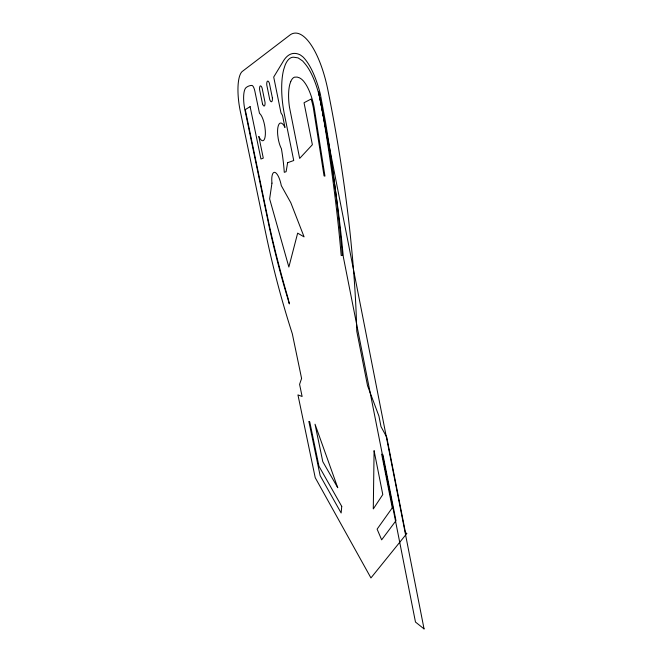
<?xml version="1.0" encoding="UTF-8"?>
<svg xmlns="http://www.w3.org/2000/svg" width="662" height="662" viewBox="0 0 662 662"><rect width="100%" height="100%" fill="white"/><g stroke="black" fill="none" stroke-linecap="round" stroke-linejoin="round"><path stroke-width="0.99" d="M374.096 450.789L373.285 508.946L382.793 494.564L374.096 450.789M341.741 506.38L341.145 513.009L320.143 475.639L308.864 421.437L309.733 421.826L318.952 466.172L341.741 506.38M271.95 183.134L269.641 198.89L288.864 267.026L297.652 233.148L304.09 236.888L290.8 202.696L281.3 185.641A14.026 4.435 78.9 0 0 274.879 172.385A14.026 4.435 78.9 0 0 271.95 183.134M287.631 162.703L286.1 171.715L284.279 172.31A77.802 23.41 79.5 0 0 281.416 148.735A14.969 4.915 80.1 0 1 278.222 138.689L277.717 134.891A14.969 4.915 80.1 0 1 284.602 126.674L284.958 127.46L282.517 115.395L280.978 112.904L273.712 77.04L282.649 62.278A80.433 28.201 80.4 0 1 300.457 55.037L302.848 56.824A59.547 20.795 80.9 0 1 320.358 94.178L325.456 121.841A458.857 109.619 79.2 0 1 342.386 255.433L341.195 255.491A457.699 109.081 79.2 0 0 321.906 108.419A55.103 19.264 80.9 0 0 304.983 63.709L302.675 61.003L298.115 57.9L293.796 57.222A49.17 17.08 81 0 0 285.057 65.306L283.65 69.717A49.17 17.08 81 0 0 284.412 114.41L293.729 160.527L287.631 162.703M290.742 81.542L289.857 84.157A29.674 10.302 81 0 0 289.468 107.145L299.654 158.417L312.373 144.713L304.032 102.734L311.148 99.019L311.355 99.672A33.299 11.635 80.9 0 1 313.316 107.649L324.066 175.976L324.951 176.1L314.127 107.244A35.616 12.446 80.9 0 0 305.066 83.155C302.791 79.63 299.034 76.213 294.524 77.164A29.674 10.302 81 0 0 290.742 81.542M301.591 378.465L299.58 384.324L302.112 396.488L297.941 394.891L315.228 477.691L370.943 577.934L406.865 533.456L405.483 532.612L386.757 437.243L381.006 426.642L378.929 416.108L367.542 385.681L356.777 331.257A415.322 105.713 79.1 0 0 352.482 257.584L350.579 237.774A415.322 105.713 79.1 0 0 327.88 89.999A70.189 24.701 81.1 0 0 290.221 34.829L242.764 71.082A35.136 10.476 80.4 0 0 240.563 112.499L265.677 232.908A482.193 230.988 79.6 0 0 292.306 333.747L301.591 378.465M392.276 507.828L377.117 529.137L381.66 539.844L395.984 520.68L382.967 454.786L381.676 454.198L392.276 507.828M250.12 106.648L245.263 109.627L269.666 227.083A636.687 349.089 82.7 0 0 288.003 298.008L289.377 303.924A507.158 250.294 80.9 0 1 269.26 227.099L244.89 109.851A19.943 5.958 80.3 0 1 246.165 87.541A97.041 29.84 78.9 0 1 251.676 85.431L251.874 85.431A7.025 2.127 80.7 0 1 254.845 91.108L259.487 113.334A14.142 4.336 80.1 0 1 264.908 127.087L265.305 130.737A14.142 4.336 80.1 0 1 258.801 136.413L263.286 158.102L260.96 159.037L250.12 106.648M424.052 628.9L415.479 622.048L343.346 256.98L341.625 239.743A416.472 103.272 79 0 0 318.496 91.488L424.052 628.9M337.711 487.662L322.783 461.646L315.029 424.21L337.711 487.662M262.508 103.86L259.595 89.643A4.783 1.49 80.8 0 1 260.257 85.969A4.783 1.49 80.8 0 1 262.086 88.021L265.023 102.362A4.758 1.49 80.6 0 1 264.345 105.961A4.758 1.49 80.6 0 1 262.508 103.86M272.388 97.976L269.393 83.255A4.907 1.564 81.1 0 0 267.481 81.178A4.907 1.564 81.1 0 0 266.769 84.968L269.74 99.548A4.891 1.564 80.8 0 0 271.66 101.691A4.891 1.564 80.8 0 0 272.388 97.976"/></g></svg>
